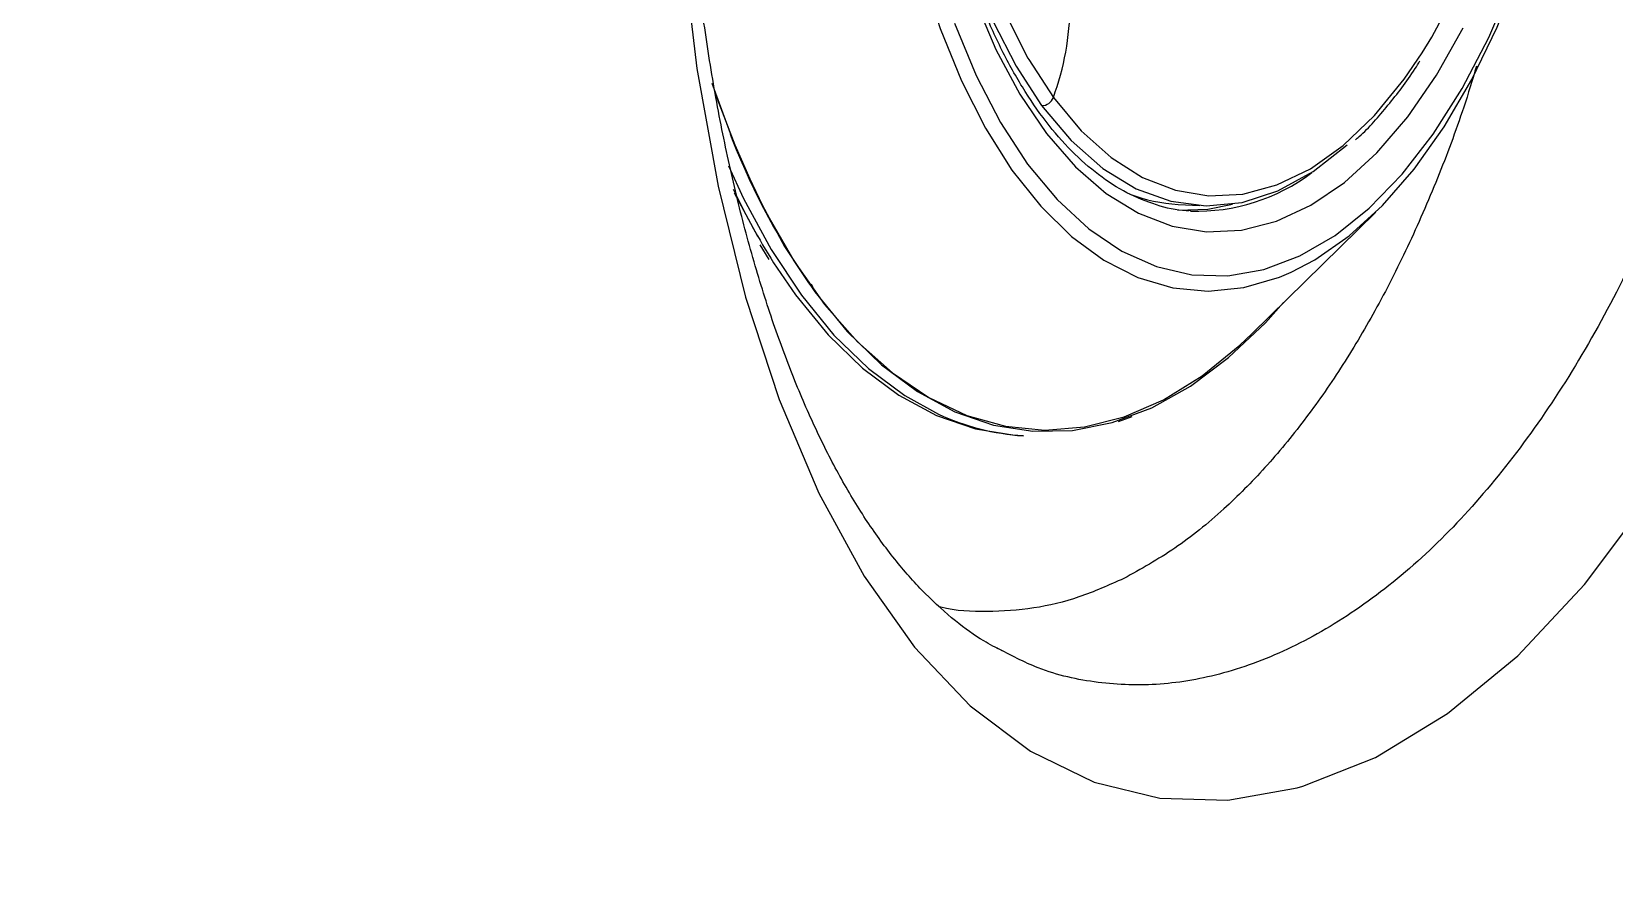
# Model space of a CAD drawing. Extents: x 398 to 508, y 623 to 782.
# Drawn here: x 406.779 to 409.928, y 713.667 to 715.376 of the extents above; entities that cross this region are included whole.
import ezdxf

# ---------------------------------------------------------------- set-up
doc = ezdxf.new("R2010")
doc.units = 0
doc.header["$MEASUREMENT"] = 0
doc.layers.add('GEOMETRY', color=2, linetype='Continuous', lineweight=25)

msp = doc.modelspace()

# ---------------------------------------------------------------- linework, layer by layer
at = {"layer": 'GEOMETRY'}
for p, q in [((408.7624, 715.3203), (408.8116, 715.2448)), ((408.1685, 715.1722), (408.1727, 715.1617)), ((408.1727, 715.1617), (408.1735, 715.1596)), ((408.1765, 715.0555), (408.2228, 714.9693)), ((409.0596, 715.0325), (409.1031, 715.03)), ((409.2061, 714.7749), (409.4532, 715.0171)), ((408.2276, 714.9521), (408.2455, 714.9226)), ((408.3299, 714.8743), (408.3356, 714.861)), ((408.9408, 714.6006), (408.9683, 714.6106)), ((408.7405, 714.5732), (408.752, 714.5725))]:
    msp.add_line(p, q, dxfattribs=at)
at = {"layer": 'GEOMETRY', "flags": 128}
for points in [[(409.0056, 717.2845), (408.9837, 717.2671), (408.9212, 717.2075), (408.8621, 717.1354), (408.8071, 717.0516), (408.7568, 716.9572), (408.7119, 716.8533), (408.673, 716.7414), (408.6405, 716.6227), (408.6149, 716.4989), (408.5964, 716.3714), (408.5854, 716.2418), (408.5819, 716.1118), (408.5861, 715.9831), (408.5977, 715.8571), (408.6168, 715.7356), (408.643, 715.6201), (408.676, 715.5119), (408.7155, 715.4125), (408.7608, 715.3231), (408.7624, 715.3203)], [(408.9418, 717.2678), (408.8804, 717.2041), (408.8225, 717.1283), (408.7688, 717.0413), (408.7199, 716.9443), (408.6765, 716.8383), (408.6391, 716.7247), (408.6081, 716.6048), (408.5839, 716.4801), (408.5668, 716.3521), (408.5571, 716.2224), (408.5547, 716.0926), (408.5598, 715.9642), (408.5723, 715.8387), (408.5921, 715.7177), (408.6188, 715.6027), (408.6523, 715.4951), (408.692, 715.3961), (408.7375, 715.307), (408.7882, 715.2289)], [(409.5453, 715.3338), (409.5646, 715.3651), (409.6148, 715.4596), (409.6597, 715.5634), (409.6987, 715.6753), (409.7311, 715.794), (409.7567, 715.9178), (409.7752, 716.0453), (409.7862, 716.1749), (409.7897, 716.3049), (409.7856, 716.4336), (409.7739, 716.5596), (409.7548, 716.6811), (409.7286, 716.7967), (409.6956, 716.9048), (409.6838, 716.9373)], [(409.2849, 714.8977), (409.3317, 714.9223), (409.4001, 714.9699), (409.4662, 715.0303), (409.5294, 715.1027), (409.5889, 715.1865), (409.6441, 715.2808), (409.6945, 715.3846), (409.7395, 715.4969), (409.7788, 715.6165), (409.8118, 715.7421), (409.8383, 715.8726), (409.858, 716.0065), (409.8706, 716.1424), (409.8761, 716.2791), (409.8744, 716.4151), (409.8655, 716.5489), (409.8495, 716.6792), (409.8265, 716.8048)], [(408.0549, 715.9162), (408.0564, 715.8027), (408.0728, 715.5482), (408.1022, 715.3026), (408.1445, 715.0686), (408.1993, 714.8478), (408.2659, 714.6442), (408.3449, 714.4582), (408.4352, 714.2932), (408.5353, 714.1522), (408.6463, 714.0354), (408.7661, 713.9454), (408.8928, 713.8837), (409.0234, 713.8516), (409.1588, 713.8477), (409.2966, 713.8722), (409.3078, 713.8754), (409.4521, 713.9329), (409.5958, 714.0199), (409.7354, 714.1347), (409.8684, 714.2766), (409.9939, 714.4442)], [(408.5209, 715.6133), (408.5505, 715.4939), (408.5865, 715.3818), (408.6286, 715.2783), (408.6762, 715.1842), (408.729, 715.1007), (408.7863, 715.0286), (408.8476, 714.9685), (408.9122, 714.9212), (408.9795, 714.8872), (409.0489, 714.8666), (409.1195, 714.8599), (409.1906, 714.867), (409.2616, 714.8879), (409.2849, 714.8977)], [(408.6147, 715.3928), (408.6577, 715.289), (408.7064, 715.1952), (408.7604, 715.1125), (408.8191, 715.0418), (408.8818, 714.9839), (408.9478, 714.9395), (409.0165, 714.9089), (409.0869, 714.8926), (409.1585, 714.8906), (409.2304, 714.9032), (409.3018, 714.93), (409.3719, 714.9708), (409.44, 715.0252), (409.5053, 715.0925), (409.5671, 715.1721), (409.6248, 715.263), (409.6776, 715.3643), (409.725, 715.4748)], [(408.6553, 715.4401), (408.6973, 715.3407), (408.745, 715.2514), (408.7979, 715.1733), (408.8554, 715.1073), (408.9167, 715.0543), (408.9811, 715.0148), (409.048, 714.9892), (409.1165, 714.978), (409.1858, 714.9812), (409.2551, 714.9988), (409.3236, 715.0306), (409.3905, 715.0762), (409.455, 715.135), (409.5164, 715.2064), (409.5738, 715.2896), (409.6267, 715.3836)], [(408.8116, 715.2448), (408.867, 715.1786), (408.9264, 715.1254), (408.9891, 715.0858), (409.0542, 715.0604), (409.1211, 715.0493), (409.1887, 715.0529), (409.2563, 715.071), (409.323, 715.1033), (409.388, 715.1496), (409.4504, 715.2092), (409.5095, 715.2813), (409.5453, 715.3338)], [(408.1323, 715.2732), (408.1729, 715.1611), (408.2222, 715.0499), (408.2769, 714.9487), (408.3367, 714.8584), (408.4011, 714.7798), (408.4694, 714.7135), (408.5411, 714.6601), (408.6156, 714.62), (408.6923, 714.5937), (408.7704, 714.5813), (408.8494, 714.5829), (408.9286, 714.5986), (409.0072, 714.6281), (409.0846, 714.6713), (409.1602, 714.7277), (409.2333, 714.797), (409.2696, 714.8371)], [(408.1393, 715.2518), (408.1426, 715.2424), (408.1878, 715.1252), (408.2389, 715.0174), (408.2953, 714.9199), (408.3565, 714.8336), (408.4221, 714.7591), (408.4915, 714.6972), (408.5641, 714.6483), (408.6392, 714.6128), (408.7163, 714.5912), (408.7947, 714.5835), (408.8737, 714.5898), (408.9526, 714.61), (409.0308, 714.6441), (409.1075, 714.6916), (409.1822, 714.7523), (409.2061, 714.7749)], [(408.7882, 715.2289), (408.8468, 715.1593), (408.9097, 715.104), (408.9761, 715.0636), (409.0451, 715.0387), (409.1158, 715.0296), (409.1872, 715.0364), (409.2584, 715.0592), (409.3284, 715.0975), (409.3962, 715.1508)], [(408.1652, 715.1088), (408.195, 715.0443), (408.25, 714.9425), (408.3102, 714.8516), (408.3749, 714.7725), (408.4436, 714.7058), (408.5158, 714.6521), (408.5829, 714.6154)], [(409.0589, 715.0207), (409.1191, 715.0229), (409.168, 715.033)], [(408.2549, 714.9164), (408.2986, 714.8523), (408.3634, 714.7732), (408.4321, 714.7065), (408.5042, 714.6528), (408.5792, 714.6125), (408.6563, 714.586), (408.7349, 714.5735), (408.7405, 714.5732)]]:
    msp.add_lwpolyline(points, dxfattribs=at)
at = {"layer": 'GEOMETRY'}
for centre, radius, start, end in [((408.3039, 715.4311), 0.5407, 339.8502, 359.7611), ((408.7883, 715.2538), 0.0249, 269.6984, 338.8074), ((409.4471, 715.6577), 1.3675, 201.2674, 215.631), ((409.0975, 715.397), 0.378, 268.0345, 307.1271), ((409.417, 715.6476), 1.373, 205.2052, 212.178), ((409.0785, 715.3587), 0.3268, 249.4722, 266.6794), ((408.7802, 715.0393), 0.4676, 245.0328, 266.5468)]:
    msp.add_arc(centre, radius, start, end, dxfattribs=at)
for points, knots in [([(407.0275, 707.8627), (407.0226, 707.899), (407.013, 707.9717), (406.9988, 708.0808), (406.9849, 708.1899), (406.9713, 708.299), (406.9579, 708.4081), (406.9448, 708.5173), (406.9319, 708.6264), (406.9194, 708.7356), (406.9071, 708.8448), (406.895, 708.954), (406.8833, 709.0633), (406.8718, 709.1725), (406.8606, 709.2818), (406.8497, 709.3911), (406.839, 709.5003), (406.8287, 709.6096), (406.8186, 709.7189), (406.8088, 709.8282), (406.7992, 709.9375), (406.7899, 710.0469), (406.781, 710.1562), (406.7722, 710.2655), (406.7638, 710.3749), (406.7556, 710.4842), (406.7477, 710.5936), (406.7401, 710.7029), (406.7328, 710.8123), (406.7257, 710.9216), (406.719, 711.031), (406.7125, 711.1404), (406.7062, 711.2497), (406.7003, 711.3591), (406.6946, 711.4685), (406.6892, 711.5778), (406.6841, 711.6872), (406.6793, 711.7966), (406.6747, 711.9059), (406.6704, 712.0153), (406.6664, 712.1247), (406.6626, 712.234), (406.6592, 712.3434), (406.656, 712.4527), (406.6531, 712.5621), (406.6505, 712.6714), (406.6481, 712.7807), (406.646, 712.8901), (406.6442, 712.9994), (406.6427, 713.1087), (406.6414, 713.218), (406.6405, 713.3273), (406.6398, 713.4366), (406.6394, 713.5459), (406.6392, 713.6929), (406.6396, 713.8777), (406.6413, 714.1003), (406.6442, 714.3229), (406.6482, 714.5455), (406.6533, 714.7682), (406.6596, 714.991), (406.6671, 715.2137), (406.6757, 715.4365), (406.6854, 715.6594), (406.6963, 715.8822), (406.7083, 716.1051), (406.7215, 716.328), (406.7359, 716.5509), (406.7514, 716.7739), (406.768, 716.9968), (406.7858, 717.2197), (406.8047, 717.4427), (406.8248, 717.6656), (406.8461, 717.8885), (406.8685, 718.1114), (406.892, 718.3342), (406.9167, 718.5571), (406.9425, 718.7798), (406.9694, 719.0026), (406.9974, 719.2253), (407.017, 719.3737), (407.0268, 719.4479)], [0, 0, 0, 0, 0.009498, 0.018992, 0.028484, 0.037974, 0.04746, 0.056943, 0.066424, 0.075902, 0.085377, 0.09485, 0.104319, 0.113786, 0.12325, 0.132712, 0.14217, 0.151626, 0.161079, 0.17053, 0.179978, 0.189423, 0.198866, 0.208306, 0.217744, 0.22718, 0.236613, 0.246043, 0.255472, 0.264898, 0.274323, 0.283745, 0.293165, 0.302583, 0.311999, 0.321413, 0.330826, 0.340236, 0.349645, 0.359052, 0.368458, 0.377862, 0.387264, 0.396665, 0.406065, 0.415463, 0.42486, 0.434256, 0.44365, 0.453044, 0.462436, 0.471828, 0.481218, 0.490608, 0.499997, 0.519112, 0.538234, 0.557361, 0.576494, 0.595635, 0.614783, 0.633939, 0.653103, 0.672277, 0.69146, 0.710653, 0.729857, 0.749071, 0.768296, 0.787533, 0.806782, 0.826044, 0.845317, 0.864604, 0.883903, 0.903217, 0.922544, 0.941886, 0.961242, 0.980614, 1, 1, 1, 1]), ([(409.6123, 718.1748), (409.6508, 718.1426), (409.7278, 718.0781), (409.8357, 717.9525), (409.9357, 717.8059), (410.0258, 717.6379), (410.104, 717.4524), (410.1686, 717.2509), (410.2192, 717.0366), (410.2552, 716.8116), (410.2754, 716.5785), (410.2801, 716.3405), (410.2693, 716.1003), (410.2425, 715.861), (410.2006, 715.6257), (410.1443, 715.3976), (410.074, 715.18), (409.9911, 714.9754), (409.8963, 714.7856), (409.7906, 714.614), (409.6756, 714.4624), (409.5522, 714.3322), (409.4213, 714.2268), (409.2858, 714.1475), (409.1524, 714.0969), (409.0234, 714.0742), (408.8999, 714.0784), (408.7908, 714.1022), (408.726, 714.1364), (408.6988, 714.1508)], [0, 0, 0, 0, 0.035968, 0.071935, 0.108791, 0.145761, 0.182614, 0.219446, 0.256396, 0.293228, 0.330267, 0.367427, 0.404468, 0.441811, 0.479277, 0.516622, 0.55414, 0.59178, 0.629299, 0.667382, 0.705592, 0.743676, 0.782985, 0.822431, 0.861746, 0.898828, 0.936019, 0.9731, 1, 1, 1, 1]), ([(408.7097, 714.1449), (408.6975, 714.1511), (408.6668, 714.1665), (408.6156, 714.2037), (408.5574, 714.2557), (408.4996, 714.3202), (408.4446, 714.3946), (408.3931, 714.4783), (408.3446, 714.5716), (408.2992, 714.6742), (408.2567, 714.787), (408.2175, 714.9097), (408.1823, 715.0413), (408.1514, 715.1807), (408.1254, 715.3265), (408.1046, 715.4773), (408.089, 715.6315), (408.0792, 715.7879), (408.0748, 715.9147), (408.0754, 715.9894), (408.0756, 716.0112)], [0, 0, 0, 0, 0.039141, 0.098099, 0.160587, 0.220821, 0.279537, 0.337243, 0.393196, 0.449442, 0.506693, 0.564813, 0.623605, 0.682828, 0.742221, 0.801461, 0.860313, 0.91861, 0.976275, 1, 1, 1, 1]), ([(409.0847, 715.02), (409.0818, 715.0199), (409.0588, 715.0194), (409.0164, 715.0301), (408.958, 715.0531), (408.9014, 715.0894), (408.8475, 715.1368), (408.7966, 715.1953), (408.7492, 715.2641), (408.7059, 715.3428), (408.667, 715.4304), (408.6331, 715.5264), (408.61, 715.6092), (408.5987, 715.66), (408.5953, 715.675)], [0, 0, 0, 0, 0.014181, 0.112242, 0.210024, 0.306286, 0.401054, 0.494859, 0.588198, 0.681386, 0.774568, 0.867825, 0.961193, 1, 1, 1, 1]), ([(409.6534, 715.3073), (409.6451, 715.2799), (409.6216, 715.2029), (409.5759, 715.0824), (409.5171, 714.9465), (409.4525, 714.8203), (409.3838, 714.7053), (409.3107, 714.6008), (409.2331, 714.507), (409.1471, 714.4209), (409.0534, 714.3448), (408.9857, 714.3074), (408.9517, 714.2886)], [0, 0, 0, 0, 0.054873, 0.15435, 0.256711, 0.359073, 0.45856, 0.558047, 0.66042, 0.762793, 0.880814, 1, 1, 1, 1]), ([(409.4126, 715.161), (409.415, 715.163), (409.4375, 715.182), (409.4774, 715.2291), (409.5178, 715.2797), (409.5376, 715.3125), (409.5407, 715.3177)], [0, 0, 0, 0, 0.052095, 0.484914, 0.918655, 1, 1, 1, 1]), ([(408.9517, 714.2886), (408.922, 714.2754), (408.8627, 714.249), (408.7715, 714.2271), (408.6797, 714.2213), (408.6174, 714.2236), (408.5867, 714.2317), (408.5863, 714.2318)], [0, 0, 0, 0, 0.245298, 0.490597, 0.743578, 0.996562, 1, 1, 1, 1])]:
    msp.add_open_spline(points, degree=3, knots=knots, dxfattribs=at)

doc.saveas('drawing.dxf')
